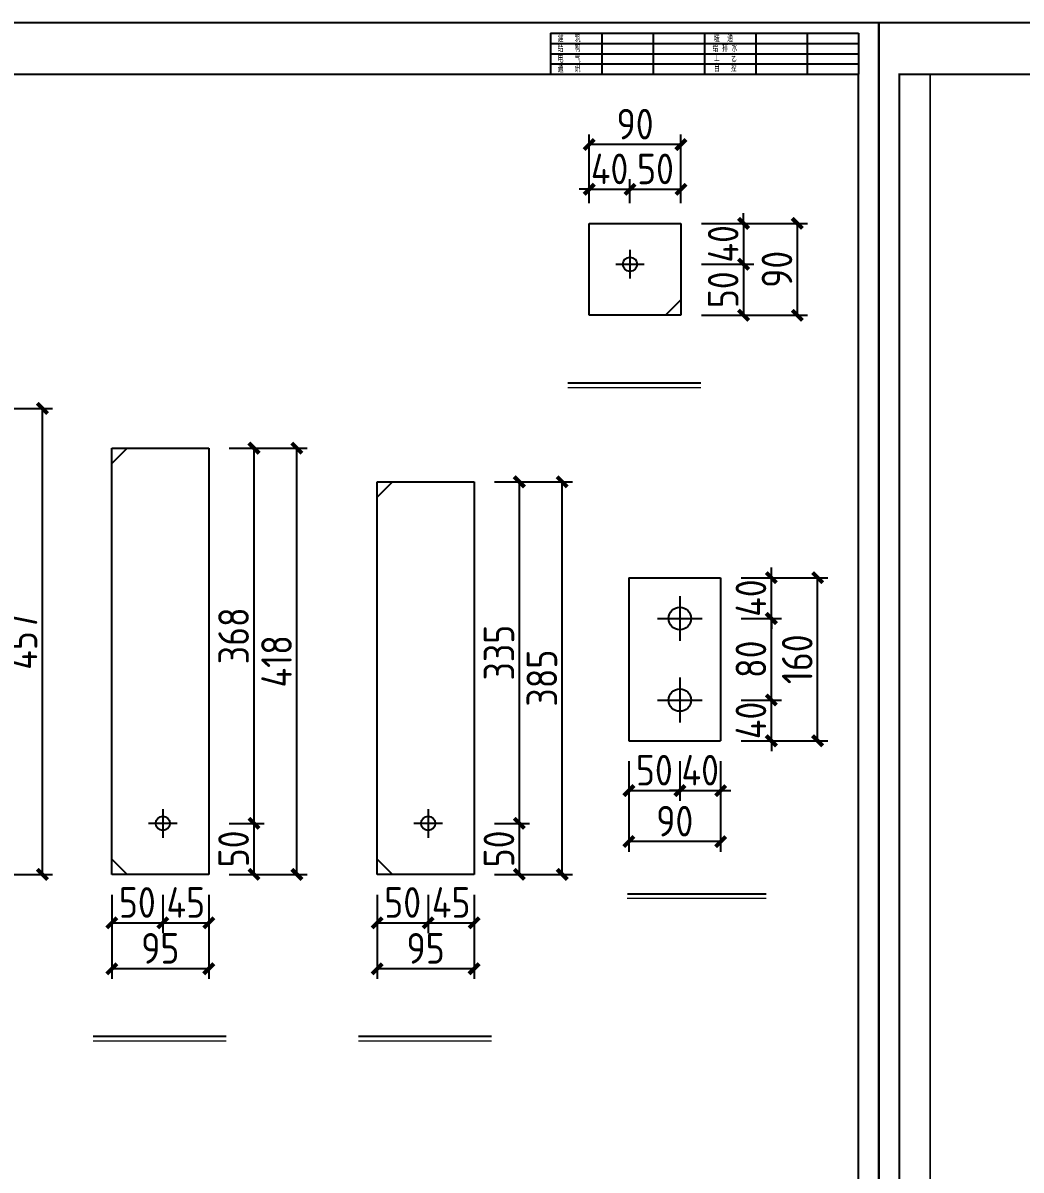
# Model space of a CAD drawing. Extents: x -41778 to 305453, y -85562 to 95360.
# Drawn here: x 130352 to 140140, y -72874 to -61625 of the extents above; entities that cross this region are included whole.
import ezdxf

# ---------------------------------------------------------------- set-up
doc = ezdxf.new("R2010")
doc.units = 0
doc.header["$LTSCALE"] = 1000
doc.header["$MEASUREMENT"] = 0
doc.layers.add('_TCH_MASK', color=7, linetype='Continuous')
doc.layers.add('PUB_TITLE', color=4, linetype='Continuous')
doc.styles.get("Standard").update_dxf_attribs({"font": 'gbenor.shx', "bigfont": 'gbcbig.shx'})
doc.dimstyles.get("Standard").update_dxf_attribs({"dimscale": 100, "dimtxt": 3.5, "dimasz": 1, "dimexe": 2.5, "dimexo": 3, "dimgap": 1.5, "dimtad": 1, "dimdec": 0, "dimzin": 0, "dimdsep": 46, "dimtxsty": 'Standard', "dimblk": 'ARCHTICK', "dimcen": 0.09, "dimadec": 0, "dimazin": 0, "dimtfac": 1, "dimtdec": 0, "dimtix": 1, "dimtmove": 2, "dimatfit": 3, "dimfxl": 1, "dimtolj": 1, "dimtzin": 0, "dimarcsym": 0})

# ---------------------------------------------------------------- blocks, each defined once
blk = doc.blocks.new('$titleblk$00000095')
for p, q in [((-150, 20), (-150, 0)), ((-150, 20), (0, 20)), ((-125, 20), (-125, 0)), ((-100, 20), (-100, 0)), ((-75, 20), (-75, 0)), ((-75, 20), (-75, 0)), ((-50, 20), (-50, 0)), ((-25, 20), (-25, 0)), ((0, 20), (0, 0)), ((-150, 15), (-75, 15)), ((-75, 15), (0, 15)), ((-150, 10), (-75, 10)), ((-75, 10), (0, 10)), ((-150, 5), (-75, 5)), ((-75, 5), (0, 5))]:
    blk.add_line(p, q)
at = {"width": 0.8}
for s, p in [('建   筑', (-146.45, 15.65)), ('暖  通', (-70.35, 15.73)), ('结   构', (-146.45, 10.91)), ('给 排 水', (-71.03, 10.9)), ('电   气', (-146.45, 5.65)), ('工   艺', (-70.35, 6.13)), ('通   讯', (-146.45, 0.88)), ('自   控', (-70.35, 1.24))]:
    blk.add_text(s, height=3.509, dxfattribs=at).set_placement(p)
blk = doc.blocks.new('新块')
at = {"layer": 'PUB_TITLE'}
blk.add_lwpolyline([(-47560, 0), (0, 0), (0, 33640), (-47560, 33640)], close=True, dxfattribs=at)
at = {"layer": 'PUB_TITLE', "const_width": 40}
blk.add_lwpolyline([(-46560, 400), (-400, 400), (-400, 33240), (-46560, 33240)], close=True, dxfattribs=at)
at = {"layer": 'PUB_TITLE', "const_width": 32}
blk.add_lwpolyline([(-400, 1000), (-46560, 1000)], dxfattribs=at)
at = {"layer": 'PUB_TITLE', "xscale": 40, "yscale": 40, "zscale": 40, "rotation": 90}
blk.add_blockref('$titleblk$00000095', (-46560, 33240), dxfattribs=at)
for tag, p in [('审定人', (-8147, 838)), ('校对', (-6621, 837)), ('工程名称', (-5026, 781)), ('阶段', (-810, 832)), ('审核人', (-8147, 641)), ('设计负责人', (-6745, 649)), ('图名', (-3347, 649)), ('日期', (-905, 632)), ('项目负责人', (-8228, 444)), ('设计人', (-6659, 447)), ('项目名称', (-5026, 479)), ('图号', (-1657, 502)), ('比例', (-810, 446))]:
    blk.add_attdef(tag, p, '', height=120)
blk = doc.blocks.new('_ArchTick')
at = {"color": 0, "linetype": 'ByBlock', "const_width": 0.4}
blk.add_lwpolyline([(-0.5, -0.5), (0.5, 0.5)], dxfattribs=at)
blk = doc.blocks.new('*D543')
at = {"layer": '_TCH_MASK', "color": 0, "lineweight": -2}
for p, q in [((137419, -63591), (137419, -63491)), ((137005, -63591), (137519, -63591)), ((137419, -63591), (137419, -63991)), ((137005, -63991), (137519, -63991)), ((137419, -63991), (137419, -64091))]:
    blk.add_line(p, q, dxfattribs=at)
at = {"layer": 'Defpoints', "color": 0}
for p in [(136805, -63591), (136805, -63991), (137419, -63991)]:
    blk.add_point(p, dxfattribs=at)
at = {"layer": '_TCH_MASK', "color": 0, "lineweight": -2, "xscale": 100, "yscale": 100, "zscale": 100}
for p, rotation in [((137419, -63591), 270), ((137419, -63991), 90)]:
    blk.add_blockref('_ArchTick', p, dxfattribs=dict(at, rotation=rotation))
at = {"layer": '_TCH_MASK', "color": 0, "lineweight": 15, "insert": (137219, -63791), "char_height": 300, "attachment_point": 5, "rotation": 90}
blk.add_mtext('\\A1;40', dxfattribs=at)
blk = doc.blocks.new('*D544')
at = {"layer": '_TCH_MASK', "color": 0, "lineweight": -2}
for p, q in [((137005, -63991), (137519, -63991)), ((137419, -63991), (137419, -64491)), ((137005, -64491), (137519, -64491))]:
    blk.add_line(p, q, dxfattribs=at)
at = {"layer": 'Defpoints', "color": 0}
for p in [(136805, -63991), (136805, -64491), (137419, -64491)]:
    blk.add_point(p, dxfattribs=at)
at = {"layer": '_TCH_MASK', "color": 0, "lineweight": -2, "xscale": 100, "yscale": 100, "zscale": 100}
for p, rotation in [((137419, -63991), 90), ((137419, -64491), 270)]:
    blk.add_blockref('_ArchTick', p, dxfattribs=dict(at, rotation=rotation))
at = {"layer": '_TCH_MASK', "color": 0, "lineweight": 15, "insert": (137219, -64241), "char_height": 300, "attachment_point": 5, "rotation": 90}
blk.add_mtext('\\A1;50', dxfattribs=at)
blk = doc.blocks.new('*D545')
at = {"layer": '_TCH_MASK', "color": 0, "lineweight": -2}
for p, q in [((137005, -63591), (138046, -63591)), ((137946, -64491), (137946, -63591)), ((137005, -64491), (138046, -64491))]:
    blk.add_line(p, q, dxfattribs=at)
at = {"layer": 'Defpoints', "color": 0}
for p in [(136805, -63591), (137946, -63591), (136805, -64491)]:
    blk.add_point(p, dxfattribs=at)
at = {"layer": '_TCH_MASK', "color": 0, "lineweight": -2, "xscale": 100, "yscale": 100, "zscale": 100}
for p, rotation in [((137946, -63591), 90), ((137946, -64491), 270)]:
    blk.add_blockref('_ArchTick', p, dxfattribs=dict(at, rotation=rotation))
at = {"layer": '_TCH_MASK', "color": 0, "lineweight": 15, "insert": (137746, -64041), "char_height": 300, "attachment_point": 5, "rotation": 90}
blk.add_mtext('\\A1;90', dxfattribs=at)
blk = doc.blocks.new('*D546')
at = {"layer": '_TCH_MASK', "color": 0, "lineweight": -2}
for p, q in [((135905, -63391), (135905, -63156)), ((136305, -63391), (136305, -63156)), ((135905, -63256), (135805, -63256)), ((135905, -63256), (136305, -63256)), ((136305, -63256), (136405, -63256))]:
    blk.add_line(p, q, dxfattribs=at)
at = {"layer": 'Defpoints', "color": 0}
for p in [(136305, -63256), (135905, -63591), (136305, -63591)]:
    blk.add_point(p, dxfattribs=at)
at = {"layer": '_TCH_MASK', "color": 0, "lineweight": -2, "xscale": 100, "yscale": 100, "zscale": 100}
blk.add_blockref('_ArchTick', (135905, -63256), dxfattribs=at)
at = {"layer": '_TCH_MASK', "color": 0, "lineweight": -2, "xscale": 100, "yscale": 100, "zscale": 100, "rotation": 180}
blk.add_blockref('_ArchTick', (136305, -63256), dxfattribs=at)
at = {"layer": '_TCH_MASK', "color": 0, "lineweight": 15, "insert": (136105, -63056), "char_height": 300, "attachment_point": 5}
blk.add_mtext('\\A1;40', dxfattribs=at)
blk = doc.blocks.new('*D542')
at = {"layer": '_TCH_MASK', "color": 0, "lineweight": -2}
for p, q in [((136305, -63391), (136305, -63156)), ((136805, -63391), (136805, -63156)), ((136305, -63256), (136805, -63256))]:
    blk.add_line(p, q, dxfattribs=at)
at = {"layer": 'Defpoints', "color": 0}
for p in [(136805, -63256), (136305, -63591), (136805, -63591)]:
    blk.add_point(p, dxfattribs=at)
at = {"layer": '_TCH_MASK', "color": 0, "lineweight": -2, "xscale": 100, "yscale": 100, "zscale": 100, "rotation": 180}
blk.add_blockref('_ArchTick', (136305, -63256), dxfattribs=at)
at = {"layer": '_TCH_MASK', "color": 0, "lineweight": -2, "xscale": 100, "yscale": 100, "zscale": 100}
blk.add_blockref('_ArchTick', (136805, -63256), dxfattribs=at)
at = {"layer": '_TCH_MASK', "color": 0, "lineweight": 15, "insert": (136555, -63056), "char_height": 300, "attachment_point": 5}
blk.add_mtext('\\A1;50', dxfattribs=at)
blk = doc.blocks.new('*D547')
at = {"layer": '_TCH_MASK', "color": 0, "lineweight": -2}
for p, q in [((135905, -63391), (135905, -62717)), ((136805, -63391), (136805, -62717)), ((136805, -62817), (135905, -62817))]:
    blk.add_line(p, q, dxfattribs=at)
at = {"layer": 'Defpoints', "color": 0}
for p in [(135905, -62817), (135905, -63591), (136805, -63591)]:
    blk.add_point(p, dxfattribs=at)
at = {"layer": '_TCH_MASK', "color": 0, "lineweight": -2, "xscale": 100, "yscale": 100, "zscale": 100, "rotation": 180}
blk.add_blockref('_ArchTick', (135905, -62817), dxfattribs=at)
at = {"layer": '_TCH_MASK', "color": 0, "lineweight": -2, "xscale": 100, "yscale": 100, "zscale": 100}
blk.add_blockref('_ArchTick', (136805, -62817), dxfattribs=at)
at = {"layer": '_TCH_MASK', "color": 0, "lineweight": 15, "insert": (136355, -62617), "char_height": 300, "attachment_point": 5}
blk.add_mtext('\\A1;90', dxfattribs=at)
blk = doc.blocks.new('*D565')
at = {"layer": '_TCH_MASK', "color": 0, "lineweight": -2}
for p, q in [((129877, -65405), (130643, -65405)), ((130543, -69975), (130543, -65405)), ((129877, -69975), (130643, -69975))]:
    blk.add_line(p, q, dxfattribs=at)
at = {"layer": 'Defpoints', "color": 0}
for p in [(129677, -65405), (130543, -65405), (129677, -69975)]:
    blk.add_point(p, dxfattribs=at)
at = {"layer": '_TCH_MASK', "color": 0, "lineweight": -2, "xscale": 100, "yscale": 100, "zscale": 100}
for p, rotation in [((130543, -65405), 90), ((130543, -69975), 270)]:
    blk.add_blockref('_ArchTick', p, dxfattribs=dict(at, rotation=rotation))
at = {"layer": '_TCH_MASK', "color": 0, "lineweight": 15, "insert": (130343, -67690), "char_height": 300, "attachment_point": 5, "rotation": 90}
blk.add_mtext('\\A1;457', dxfattribs=at)
blk = doc.blocks.new('*D556')
at = {"layer": '_TCH_MASK', "color": 0, "lineweight": -2}
for p, q in [((131224, -70175), (131224, -70550)), ((131724, -70175), (131724, -70550)), ((131224, -70450), (131724, -70450))]:
    blk.add_line(p, q, dxfattribs=at)
at = {"layer": 'Defpoints', "color": 0}
for p in [(131224, -69975), (131724, -69975), (131724, -70450)]:
    blk.add_point(p, dxfattribs=at)
at = {"layer": '_TCH_MASK', "color": 0, "lineweight": -2, "xscale": 100, "yscale": 100, "zscale": 100, "rotation": 180}
blk.add_blockref('_ArchTick', (131224, -70450), dxfattribs=at)
at = {"layer": '_TCH_MASK', "color": 0, "lineweight": -2, "xscale": 100, "yscale": 100, "zscale": 100}
blk.add_blockref('_ArchTick', (131724, -70450), dxfattribs=at)
at = {"layer": '_TCH_MASK', "color": 0, "lineweight": 15, "insert": (131474, -70250), "char_height": 300, "attachment_point": 5}
blk.add_mtext('\\A1;50', dxfattribs=at)
blk = doc.blocks.new('*D557')
at = {"layer": '_TCH_MASK', "color": 0, "lineweight": -2}
for p, q in [((131724, -70175), (131724, -70550)), ((132174, -70175), (132174, -70550)), ((131724, -70450), (132174, -70450))]:
    blk.add_line(p, q, dxfattribs=at)
at = {"layer": 'Defpoints', "color": 0}
for p in [(131724, -69975), (132174, -69975), (132174, -70450)]:
    blk.add_point(p, dxfattribs=at)
at = {"layer": '_TCH_MASK', "color": 0, "lineweight": -2, "xscale": 100, "yscale": 100, "zscale": 100, "rotation": 180}
blk.add_blockref('_ArchTick', (131724, -70450), dxfattribs=at)
at = {"layer": '_TCH_MASK', "color": 0, "lineweight": -2, "xscale": 100, "yscale": 100, "zscale": 100}
blk.add_blockref('_ArchTick', (132174, -70450), dxfattribs=at)
at = {"layer": '_TCH_MASK', "color": 0, "lineweight": 15, "insert": (131949, -70250), "char_height": 300, "attachment_point": 5}
blk.add_mtext('\\A1;45', dxfattribs=at)
blk = doc.blocks.new('*D558')
at = {"layer": '_TCH_MASK', "color": 0, "lineweight": -2}
for p, q in [((131224, -70175), (131224, -71000)), ((132174, -70175), (132174, -71000)), ((132174, -70900), (131224, -70900))]:
    blk.add_line(p, q, dxfattribs=at)
at = {"layer": 'Defpoints', "color": 0}
for p in [(131224, -69975), (132174, -69975), (131224, -70900)]:
    blk.add_point(p, dxfattribs=at)
at = {"layer": '_TCH_MASK', "color": 0, "lineweight": -2, "xscale": 100, "yscale": 100, "zscale": 100, "rotation": 180}
blk.add_blockref('_ArchTick', (131224, -70900), dxfattribs=at)
at = {"layer": '_TCH_MASK', "color": 0, "lineweight": -2, "xscale": 100, "yscale": 100, "zscale": 100}
blk.add_blockref('_ArchTick', (132174, -70900), dxfattribs=at)
at = {"layer": '_TCH_MASK', "color": 0, "lineweight": 15, "insert": (131699, -70700), "char_height": 300, "attachment_point": 5}
blk.add_mtext('\\A1;95', dxfattribs=at)
blk = doc.blocks.new('*D554')
at = {"layer": '_TCH_MASK', "color": 0, "lineweight": -2}
for p, q in [((132374, -69475), (132718, -69475)), ((132618, -69975), (132618, -69475)), ((132374, -69975), (132718, -69975))]:
    blk.add_line(p, q, dxfattribs=at)
at = {"layer": 'Defpoints', "color": 0}
for p in [(132174, -69475), (132618, -69475), (132174, -69975)]:
    blk.add_point(p, dxfattribs=at)
at = {"layer": '_TCH_MASK', "color": 0, "lineweight": -2, "xscale": 100, "yscale": 100, "zscale": 100}
for p, rotation in [((132618, -69475), 90), ((132618, -69975), 270)]:
    blk.add_blockref('_ArchTick', p, dxfattribs=dict(at, rotation=rotation))
at = {"layer": '_TCH_MASK', "color": 0, "lineweight": 15, "insert": (132418, -69725), "char_height": 300, "attachment_point": 5, "rotation": 90}
blk.add_mtext('\\A1;50', dxfattribs=at)
blk = doc.blocks.new('*D559')
at = {"layer": '_TCH_MASK', "color": 0, "lineweight": -2}
for p, q in [((132374, -65795), (132718, -65795)), ((132618, -69475), (132618, -65795)), ((132374, -69475), (132718, -69475))]:
    blk.add_line(p, q, dxfattribs=at)
at = {"layer": 'Defpoints', "color": 0}
for p in [(132174, -65795), (132618, -65795), (132174, -69475)]:
    blk.add_point(p, dxfattribs=at)
at = {"layer": '_TCH_MASK', "color": 0, "lineweight": -2, "xscale": 100, "yscale": 100, "zscale": 100}
for p, rotation in [((132618, -65795), 90), ((132618, -69475), 270)]:
    blk.add_blockref('_ArchTick', p, dxfattribs=dict(at, rotation=rotation))
at = {"layer": '_TCH_MASK', "color": 0, "lineweight": 15, "insert": (132418, -67635), "char_height": 300, "attachment_point": 5, "rotation": 90}
blk.add_mtext('\\A1;368', dxfattribs=at)
blk = doc.blocks.new('*D560')
at = {"layer": '_TCH_MASK', "color": 0, "lineweight": -2}
for p, q in [((132374, -65795), (133139, -65795)), ((133039, -69975), (133039, -65795)), ((132374, -69975), (133139, -69975))]:
    blk.add_line(p, q, dxfattribs=at)
at = {"layer": 'Defpoints', "color": 0}
for p in [(132174, -65795), (133039, -65795), (132174, -69975)]:
    blk.add_point(p, dxfattribs=at)
at = {"layer": '_TCH_MASK', "color": 0, "lineweight": -2, "xscale": 100, "yscale": 100, "zscale": 100}
for p, rotation in [((133039, -65795), 90), ((133039, -69975), 270)]:
    blk.add_blockref('_ArchTick', p, dxfattribs=dict(at, rotation=rotation))
at = {"layer": '_TCH_MASK', "color": 0, "lineweight": 15, "insert": (132839, -67885), "char_height": 300, "attachment_point": 5, "rotation": 90}
blk.add_mtext('\\A1;418', dxfattribs=at)
blk = doc.blocks.new('*D567')
at = {"layer": '_TCH_MASK', "color": 0, "lineweight": -2}
for p, q in [((133826, -70175), (133826, -70550)), ((134326, -70175), (134326, -70550)), ((133826, -70450), (134326, -70450))]:
    blk.add_line(p, q, dxfattribs=at)
at = {"layer": 'Defpoints', "color": 0}
for p in [(133826, -69975), (134326, -69975), (134326, -70450)]:
    blk.add_point(p, dxfattribs=at)
at = {"layer": '_TCH_MASK', "color": 0, "lineweight": -2, "xscale": 100, "yscale": 100, "zscale": 100, "rotation": 180}
blk.add_blockref('_ArchTick', (133826, -70450), dxfattribs=at)
at = {"layer": '_TCH_MASK', "color": 0, "lineweight": -2, "xscale": 100, "yscale": 100, "zscale": 100}
blk.add_blockref('_ArchTick', (134326, -70450), dxfattribs=at)
at = {"layer": '_TCH_MASK', "color": 0, "lineweight": 15, "insert": (134076, -70250), "char_height": 300, "attachment_point": 5}
blk.add_mtext('\\A1;50', dxfattribs=at)
blk = doc.blocks.new('*D568')
at = {"layer": '_TCH_MASK', "color": 0, "lineweight": -2}
for p, q in [((134326, -70175), (134326, -70550)), ((134776, -70175), (134776, -70550)), ((134326, -70450), (134776, -70450))]:
    blk.add_line(p, q, dxfattribs=at)
at = {"layer": 'Defpoints', "color": 0}
for p in [(134326, -69975), (134776, -69975), (134776, -70450)]:
    blk.add_point(p, dxfattribs=at)
at = {"layer": '_TCH_MASK', "color": 0, "lineweight": -2, "xscale": 100, "yscale": 100, "zscale": 100, "rotation": 180}
blk.add_blockref('_ArchTick', (134326, -70450), dxfattribs=at)
at = {"layer": '_TCH_MASK', "color": 0, "lineweight": -2, "xscale": 100, "yscale": 100, "zscale": 100}
blk.add_blockref('_ArchTick', (134776, -70450), dxfattribs=at)
at = {"layer": '_TCH_MASK', "color": 0, "lineweight": 15, "insert": (134551, -70250), "char_height": 300, "attachment_point": 5}
blk.add_mtext('\\A1;45', dxfattribs=at)
blk = doc.blocks.new('*D569')
at = {"layer": '_TCH_MASK', "color": 0, "lineweight": -2}
for p, q in [((133826, -70175), (133826, -71000)), ((134776, -70175), (134776, -71000)), ((134776, -70900), (133826, -70900))]:
    blk.add_line(p, q, dxfattribs=at)
at = {"layer": 'Defpoints', "color": 0}
for p in [(133826, -69975), (134776, -69975), (133826, -70900)]:
    blk.add_point(p, dxfattribs=at)
at = {"layer": '_TCH_MASK', "color": 0, "lineweight": -2, "xscale": 100, "yscale": 100, "zscale": 100, "rotation": 180}
blk.add_blockref('_ArchTick', (133826, -70900), dxfattribs=at)
at = {"layer": '_TCH_MASK', "color": 0, "lineweight": -2, "xscale": 100, "yscale": 100, "zscale": 100}
blk.add_blockref('_ArchTick', (134776, -70900), dxfattribs=at)
at = {"layer": '_TCH_MASK', "color": 0, "lineweight": 15, "insert": (134301, -70700), "char_height": 300, "attachment_point": 5}
blk.add_mtext('\\A1;95', dxfattribs=at)
blk = doc.blocks.new('*D566')
at = {"layer": '_TCH_MASK', "color": 0, "lineweight": -2}
for p, q in [((134976, -69475), (135320, -69475)), ((135220, -69975), (135220, -69475)), ((134976, -69975), (135320, -69975))]:
    blk.add_line(p, q, dxfattribs=at)
at = {"layer": 'Defpoints', "color": 0}
for p in [(134776, -69475), (135220, -69475), (134776, -69975)]:
    blk.add_point(p, dxfattribs=at)
at = {"layer": '_TCH_MASK', "color": 0, "lineweight": -2, "xscale": 100, "yscale": 100, "zscale": 100}
for p, rotation in [((135220, -69475), 90), ((135220, -69975), 270)]:
    blk.add_blockref('_ArchTick', p, dxfattribs=dict(at, rotation=rotation))
at = {"layer": '_TCH_MASK', "color": 0, "lineweight": 15, "insert": (135020, -69725), "char_height": 300, "attachment_point": 5, "rotation": 90}
blk.add_mtext('\\A1;50', dxfattribs=at)
blk = doc.blocks.new('*D570')
at = {"layer": '_TCH_MASK', "color": 0, "lineweight": -2}
for p, q in [((134976, -66125), (135320, -66125)), ((135220, -69475), (135220, -66125)), ((134976, -69475), (135320, -69475))]:
    blk.add_line(p, q, dxfattribs=at)
at = {"layer": 'Defpoints', "color": 0}
for p in [(134776, -66125), (135220, -66125), (134776, -69475)]:
    blk.add_point(p, dxfattribs=at)
at = {"layer": '_TCH_MASK', "color": 0, "lineweight": -2, "xscale": 100, "yscale": 100, "zscale": 100}
for p, rotation in [((135220, -66125), 90), ((135220, -69475), 270)]:
    blk.add_blockref('_ArchTick', p, dxfattribs=dict(at, rotation=rotation))
at = {"layer": '_TCH_MASK', "color": 0, "lineweight": 15, "insert": (135020, -67800), "char_height": 300, "attachment_point": 5, "rotation": 90}
blk.add_mtext('\\A1;335', dxfattribs=at)
blk = doc.blocks.new('*D571')
at = {"layer": '_TCH_MASK', "color": 0, "lineweight": -2}
for p, q in [((134976, -66125), (135741, -66125)), ((135641, -69975), (135641, -66125)), ((134976, -69975), (135741, -69975))]:
    blk.add_line(p, q, dxfattribs=at)
at = {"layer": 'Defpoints', "color": 0}
for p in [(134776, -66125), (135641, -66125), (134776, -69975)]:
    blk.add_point(p, dxfattribs=at)
at = {"layer": '_TCH_MASK', "color": 0, "lineweight": -2, "xscale": 100, "yscale": 100, "zscale": 100}
for p, rotation in [((135641, -66125), 90), ((135641, -69975), 270)]:
    blk.add_blockref('_ArchTick', p, dxfattribs=dict(at, rotation=rotation))
at = {"layer": '_TCH_MASK', "color": 0, "lineweight": 15, "insert": (135441, -68050), "char_height": 300, "attachment_point": 5, "rotation": 90}
blk.add_mtext('\\A1;385', dxfattribs=at)
blk = doc.blocks.new('*D606')
at = {"layer": '_TCH_MASK', "color": 0, "lineweight": -2}
for p, q in [((136294, -68865), (136294, -69253)), ((136794, -68865), (136794, -69253)), ((136294, -69153), (136794, -69153))]:
    blk.add_line(p, q, dxfattribs=at)
at = {"layer": 'Defpoints', "color": 0}
for p in [(136294, -68665), (136794, -68665), (136794, -69153)]:
    blk.add_point(p, dxfattribs=at)
at = {"layer": '_TCH_MASK', "color": 0, "lineweight": -2, "xscale": 100, "yscale": 100, "zscale": 100, "rotation": 180}
blk.add_blockref('_ArchTick', (136294, -69153), dxfattribs=at)
at = {"layer": '_TCH_MASK', "color": 0, "lineweight": -2, "xscale": 100, "yscale": 100, "zscale": 100}
blk.add_blockref('_ArchTick', (136794, -69153), dxfattribs=at)
at = {"layer": '_TCH_MASK', "color": 0, "lineweight": 15, "insert": (136544, -68953), "char_height": 300, "attachment_point": 5}
blk.add_mtext('\\A1;50', dxfattribs=at)
blk = doc.blocks.new('*D602')
at = {"layer": '_TCH_MASK', "color": 0, "lineweight": -2}
for p, q in [((136794, -68865), (136794, -69253)), ((137194, -68865), (137194, -69253)), ((136794, -69153), (136694, -69153)), ((136794, -69153), (137194, -69153)), ((137194, -69153), (137294, -69153))]:
    blk.add_line(p, q, dxfattribs=at)
at = {"layer": 'Defpoints', "color": 0}
for p in [(136794, -68665), (137194, -68665), (137194, -69153)]:
    blk.add_point(p, dxfattribs=at)
at = {"layer": '_TCH_MASK', "color": 0, "lineweight": -2, "xscale": 100, "yscale": 100, "zscale": 100}
blk.add_blockref('_ArchTick', (136794, -69153), dxfattribs=at)
at = {"layer": '_TCH_MASK', "color": 0, "lineweight": -2, "xscale": 100, "yscale": 100, "zscale": 100, "rotation": 180}
blk.add_blockref('_ArchTick', (137194, -69153), dxfattribs=at)
at = {"layer": '_TCH_MASK', "color": 0, "lineweight": 15, "insert": (136994, -68953), "char_height": 300, "attachment_point": 5}
blk.add_mtext('\\A1;40', dxfattribs=at)
blk = doc.blocks.new('*D607')
at = {"layer": '_TCH_MASK', "color": 0, "lineweight": -2}
for p, q in [((136294, -68865), (136294, -69753)), ((137194, -68865), (137194, -69753)), ((137194, -69653), (136294, -69653))]:
    blk.add_line(p, q, dxfattribs=at)
at = {"layer": 'Defpoints', "color": 0}
for p in [(136294, -68665), (137194, -68665), (136294, -69653)]:
    blk.add_point(p, dxfattribs=at)
at = {"layer": '_TCH_MASK', "color": 0, "lineweight": -2, "xscale": 100, "yscale": 100, "zscale": 100, "rotation": 180}
blk.add_blockref('_ArchTick', (136294, -69653), dxfattribs=at)
at = {"layer": '_TCH_MASK', "color": 0, "lineweight": -2, "xscale": 100, "yscale": 100, "zscale": 100}
blk.add_blockref('_ArchTick', (137194, -69653), dxfattribs=at)
at = {"layer": '_TCH_MASK', "color": 0, "lineweight": 15, "insert": (136744, -69453), "char_height": 300, "attachment_point": 5}
blk.add_mtext('\\A1;90', dxfattribs=at)
blk = doc.blocks.new('*D603')
at = {"layer": '_TCH_MASK', "color": 0, "lineweight": -2}
for p, q in [((137691, -68265), (137691, -68165)), ((137394, -68265), (137791, -68265)), ((137691, -68665), (137691, -68265)), ((137394, -68665), (137791, -68665)), ((137691, -68665), (137691, -68765))]:
    blk.add_line(p, q, dxfattribs=at)
at = {"layer": 'Defpoints', "color": 0}
for p in [(137194, -68265), (137691, -68265), (137194, -68665)]:
    blk.add_point(p, dxfattribs=at)
at = {"layer": '_TCH_MASK', "color": 0, "lineweight": -2, "xscale": 100, "yscale": 100, "zscale": 100}
for p, rotation in [((137691, -68265), 270), ((137691, -68665), 90)]:
    blk.add_blockref('_ArchTick', p, dxfattribs=dict(at, rotation=rotation))
at = {"layer": '_TCH_MASK', "color": 0, "lineweight": 15, "insert": (137491, -68465), "char_height": 300, "attachment_point": 5, "rotation": 90}
blk.add_mtext('\\A1;40', dxfattribs=at)
blk = doc.blocks.new('*D604')
at = {"layer": '_TCH_MASK', "color": 0, "lineweight": -2}
for p, q in [((137394, -67465), (137791, -67465)), ((137691, -68265), (137691, -67465)), ((137394, -68265), (137791, -68265))]:
    blk.add_line(p, q, dxfattribs=at)
at = {"layer": 'Defpoints', "color": 0}
for p in [(137194, -67465), (137691, -67465), (137194, -68265)]:
    blk.add_point(p, dxfattribs=at)
at = {"layer": '_TCH_MASK', "color": 0, "lineweight": -2, "xscale": 100, "yscale": 100, "zscale": 100}
for p, rotation in [((137691, -67465), 90), ((137691, -68265), 270)]:
    blk.add_blockref('_ArchTick', p, dxfattribs=dict(at, rotation=rotation))
at = {"layer": '_TCH_MASK', "color": 0, "lineweight": 15, "insert": (137491, -67865), "char_height": 300, "attachment_point": 5, "rotation": 90}
blk.add_mtext('\\A1;80', dxfattribs=at)
blk = doc.blocks.new('*D605')
at = {"layer": '_TCH_MASK', "color": 0, "lineweight": -2}
for p, q in [((137691, -67065), (137691, -66965)), ((137394, -67065), (137791, -67065)), ((137691, -67465), (137691, -67065)), ((137394, -67465), (137791, -67465)), ((137691, -67465), (137691, -67565))]:
    blk.add_line(p, q, dxfattribs=at)
at = {"layer": 'Defpoints', "color": 0}
for p in [(137194, -67065), (137691, -67065), (137194, -67465)]:
    blk.add_point(p, dxfattribs=at)
at = {"layer": '_TCH_MASK', "color": 0, "lineweight": -2, "xscale": 100, "yscale": 100, "zscale": 100}
for p, rotation in [((137691, -67065), 270), ((137691, -67465), 90)]:
    blk.add_blockref('_ArchTick', p, dxfattribs=dict(at, rotation=rotation))
at = {"layer": '_TCH_MASK', "color": 0, "lineweight": 15, "insert": (137491, -67265), "char_height": 300, "attachment_point": 5, "rotation": 90}
blk.add_mtext('\\A1;40', dxfattribs=at)
blk = doc.blocks.new('*D608')
at = {"layer": '_TCH_MASK', "color": 0, "lineweight": -2}
for p, q in [((137394, -67065), (138245, -67065)), ((138145, -68665), (138145, -67065)), ((137394, -68665), (138245, -68665))]:
    blk.add_line(p, q, dxfattribs=at)
at = {"layer": 'Defpoints', "color": 0}
for p in [(137194, -67065), (138145, -67065), (137194, -68665)]:
    blk.add_point(p, dxfattribs=at)
at = {"layer": '_TCH_MASK', "color": 0, "lineweight": -2, "xscale": 100, "yscale": 100, "zscale": 100}
for p, rotation in [((138145, -67065), 90), ((138145, -68665), 270)]:
    blk.add_blockref('_ArchTick', p, dxfattribs=dict(at, rotation=rotation))
at = {"layer": '_TCH_MASK', "color": 0, "lineweight": 15, "insert": (137945, -67865), "char_height": 300, "attachment_point": 5, "rotation": 90}
blk.add_mtext('\\A1;160', dxfattribs=at)

msp = doc.modelspace()

# ---------------------------------------------------------------- linework, layer by layer
for p, q in [((135904.6, -63591.2), (136804.6, -63591.2)), ((135904.6, -64491.2), (135904.6, -63591.2)), ((136804.6, -63591.2), (136804.6, -64491.2)), ((136304.6, -63851.2), (136304.6, -64131.2)), ((136164.6, -63991.2), (136444.6, -63991.2)), ((136654.6, -64491.2), (136804.6, -64341.2)), ((136804.6, -64491.2), (135904.6, -64491.2)), ((131224, -65794.9), (132174, -65794.9)), ((131224, -69974.9), (131224, -65794.9)), ((131374, -65794.9), (131224, -65944.9)), ((132174, -65794.9), (132174, -69974.9)), ((133826.1, -66124.9), (134776.1, -66124.9)), ((133826.1, -69974.9), (133826.1, -66124.9)), ((133976.1, -66124.9), (133826.1, -66274.9)), ((134776.1, -66124.9), (134776.1, -69974.9)), ((136293.9, -67065.3), (137193.9, -67065.3)), ((137193.9, -67065.3), (137193.9, -68665.3)), ((136793.9, -67245.3), (136793.9, -67685.3)), ((136573.9, -67465.3), (137013.9, -67465.3)), ((136793.9, -68045.3), (136793.9, -68485.3)), ((136573.9, -68265.3), (137013.9, -68265.3)), ((136293.9, -68665.3), (137193.9, -68665.3)), ((131724, -69334.9), (131724, -69614.9)), ((134326.1, -69334.9), (134326.1, -69614.9)), ((131864, -69474.9), (131584, -69474.9)), ((134466.1, -69474.9), (134186.1, -69474.9)), ((131374, -69974.9), (131224, -69824.9)), ((133976.1, -69974.9), (133826.1, -69824.9)), ((132174, -69974.9), (131224, -69974.9)), ((134776.1, -69974.9), (133826.1, -69974.9))]:
    msp.add_line(p, q)
at = {"color": 2}
msp.add_line((136293.9, -67065.3), (136293.9, -68665.3), dxfattribs=at)
for centre, radius in [((136304.6, -63991.2), 70), ((136793.9, -67465.3), 110), ((136793.9, -68265.3), 110), ((131724, -69474.9), 70), ((134326.1, -69474.9), 70)]:
    msp.add_circle(centre, radius)
at = {"layer": '_TCH_MASK', "lineweight": 15}
for p, q in [((135695.3, -65200.2), (137001, -65200.2)), ((137641.6, -70211.1), (136278.2, -70211.1)), ((131039.7, -71608.5), (132345.4, -71608.5)), ((133641.8, -71608.5), (134947.6, -71608.5))]:
    msp.add_line(p, q, dxfattribs=at)
at = {"layer": '_TCH_MASK', "lineweight": 15, "const_width": 20}
for points in [[(137001, -65154.9), (135695.3, -65154.9)], [(136278.2, -70165.8), (137641.6, -70165.8)], [(132345.4, -71563.2), (131039.7, -71563.2)], [(134947.6, -71563.2), (133641.8, -71563.2)]]:
    msp.add_lwpolyline(points, dxfattribs=at)

# ---------------------------------------------------------------- block references
at = {"layer": '_TCH_MASK', "color": 0, "lineweight": 15, "xscale": 0.5033180145314873, "yscale": 0.5033180145314873, "zscale": 0.5033180146146854, "rotation": 270}
for p in [(121814.5, -85562.3), (138746.1, -85562.3)]:
    msp.add_blockref('新块', p, dxfattribs=at)

# ---------------------------------------------------------------- dimensions: what is measured, and where the dimension line sits
at = {"layer": '_TCH_MASK', "lineweight": 15}
for base, p1, p2, picture, middle in [((135904.6, -62817.5), (136804.6, -63591.2), (135904.6, -63591.2), '*D547', (136354.6, -62617.5)), ((136304.6, -63256), (135904.6, -63591.2), (136304.6, -63591.2), '*D546', (136104.6, -63056)), ((136804.6, -63256), (136304.6, -63591.2), (136804.6, -63591.2), '*D542', (136554.6, -63056)), ((136793.9, -69153.4), (136293.9, -68665.3), (136793.9, -68665.3), '*D606', (136543.9, -68953.4)), ((136293.9, -69652.6), (137193.9, -68665.3), (136293.9, -68665.3), '*D607', (136743.9, -69452.6)), ((137193.9, -69153.4), (136793.9, -68665.3), (137193.9, -68665.3), '*D602', (136993.9, -68953.4)), ((131724, -70449.7), (131224, -69974.9), (131724, -69974.9), '*D556', (131474, -70249.7)), ((131224, -70899.5), (132174, -69974.9), (131224, -69974.9), '*D558', (131699, -70699.5)), ((132174, -70449.7), (131724, -69974.9), (132174, -69974.9), '*D557', (131949, -70249.7)), ((134326.1, -70449.7), (133826.1, -69974.9), (134326.1, -69974.9), '*D567', (134076.1, -70249.7)), ((133826.1, -70899.5), (134776.1, -69974.9), (133826.1, -69974.9), '*D569', (134301.1, -70699.5)), ((134776.1, -70449.7), (134326.1, -69974.9), (134776.1, -69974.9), '*D568', (134551.1, -70249.7))]:
    dim = msp.add_linear_dim(base=base, p1=p1, p2=p2, dimstyle='Standard', override={"dimtxt": 3, "dimexe": 1, "dimexo": 2, "dimgap": 0.5, "dimlfac": 0.1}, dxfattribs=at)
    dim.commit()
    dim.dimension.update_dxf_attribs({"geometry": picture, "text_midpoint": middle})
for base, p1, p2, picture, middle in [((137418.9, -63991.2), (136804.6, -63591.2), (136804.6, -63991.2), '*D543', (137218.9, -63791.2)), ((137946.2, -63591.2), (136804.6, -64491.2), (136804.6, -63591.2), '*D545', (137746.2, -64041.2)), ((137418.9, -64491.2), (136804.6, -63991.2), (136804.6, -64491.2), '*D544', (137218.9, -64241.2)), ((130542.5, -65404.9), (129677.4, -69974.9), (129677.4, -65404.9), '*D565', (130342.5, -67689.9)), ((132618.3, -65794.9), (132174, -69474.9), (132174, -65794.9), '*D559', (132418.3, -67634.9)), ((133039.1, -65794.9), (132174, -69974.9), (132174, -65794.9), '*D560', (132839.1, -67884.9)), ((135220.5, -66124.9), (134776.1, -69474.9), (134776.1, -66124.9), '*D570', (135020.5, -67799.9)), ((135641.3, -66124.9), (134776.1, -69974.9), (134776.1, -66124.9), '*D571', (135441.3, -68049.9)), ((137691.3, -67065.3), (137193.9, -67465.3), (137193.9, -67065.3), '*D605', (137491.3, -67265.3)), ((138145.1, -67065.3), (137193.9, -68665.3), (137193.9, -67065.3), '*D608', (137945.1, -67865.3)), ((137691.3, -67465.3), (137193.9, -68265.3), (137193.9, -67465.3), '*D604', (137491.3, -67865.3)), ((137691.3, -68265.3), (137193.9, -68665.3), (137193.9, -68265.3), '*D603', (137491.3, -68465.3)), ((132618.3, -69474.9), (132174, -69974.9), (132174, -69474.9), '*D554', (132418.3, -69724.9)), ((135220.5, -69474.9), (134776.1, -69974.9), (134776.1, -69474.9), '*D566', (135020.5, -69724.9))]:
    dim = msp.add_linear_dim(base=base, p1=p1, p2=p2, angle=90, dimstyle='Standard', override={"dimtxt": 3, "dimexe": 1, "dimexo": 2, "dimgap": 0.5, "dimlfac": 0.1}, dxfattribs=at)
    dim.commit()
    dim.dimension.update_dxf_attribs({"geometry": picture, "text_midpoint": middle})

doc.saveas('drawing.dxf')
